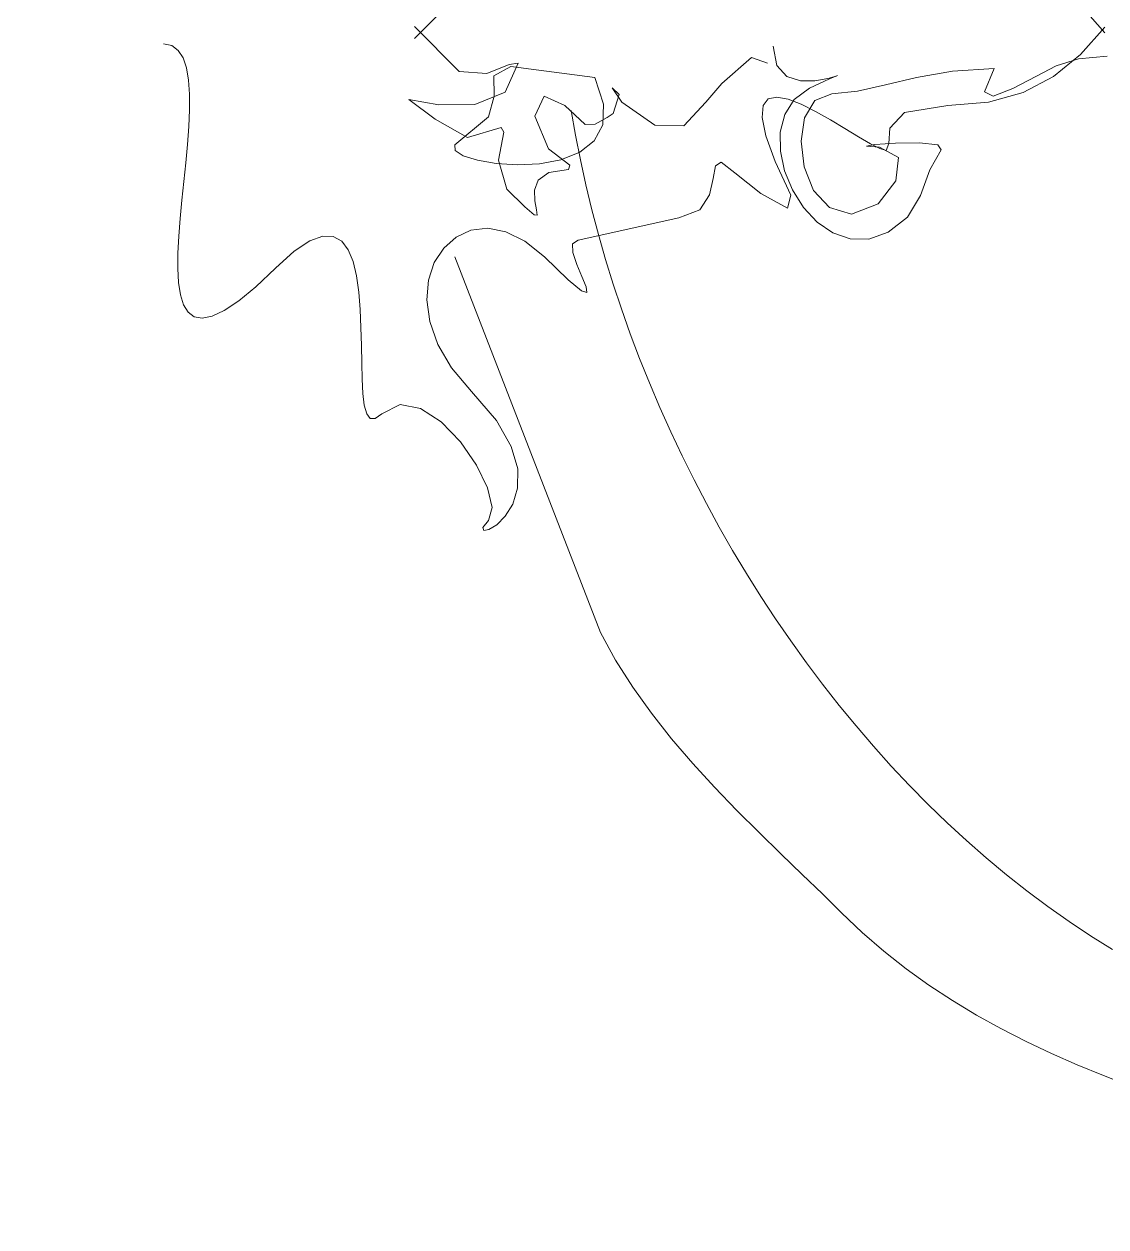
# Model space of a CAD drawing. Header units: centimetres. Extents: x -377343 to 693706, y 194584 to 813780.
# Drawn here: x 173499.21 to 173512.26, y 499962.71 to 499977.21 of the extents above; entities that cross this region are included whole.
import ezdxf

# ---------------------------------------------------------------- set-up
doc = ezdxf.new("R2010")
doc.units = ezdxf.units.CM
doc.layers.add('PIPA', color=11, linetype='Continuous')
doc.layers.add('TEXT', color=7, linetype='Continuous')

msp = doc.modelspace()

# ---------------------------------------------------------------- linework, layer by layer
at = {"layer": 'PIPA', "lineweight": 35, "extrusion": (0, 0.816497, 0.57735), "elevation": 193451.324}
msp.add_lwpolyline([(-421704.212, -325591.681), (-159560.265, -63447.734), (377343.333, -600351.331), (-158232.47, -1135927.133), (-693706.405, -600453.199), (-454216.825, -360963.619)], dxfattribs=at)
at = {"layer": 'TEXT', "color": 2, "linetype": 'Continuous', "lineweight": 13}
for p, q in [((173503.917, 499977.035), (173504.458, 499977.576)), ((173503.917, 499977.035), (173504.458, 499977.576)), ((173512.242, 499977.105), (173511.947, 499977.437)), ((173503.917, 499977.179), (173504.458, 499976.639)), ((173503.917, 499977.179), (173504.458, 499976.639)), ((173512.242, 499977.172), (173511.947, 499976.841)), ((173500.992, 499976.95), (173500.891, 499976.97)), ((173501.07, 499976.892), (173500.992, 499976.95)), ((173508.242, 499976.943), (173508.289, 499976.71)), ((173508.242, 499976.943), (173508.289, 499976.71)), ((173501.128, 499976.801), (173501.07, 499976.892)), ((173501.169, 499976.681), (173501.128, 499976.801)), ((173507.623, 499976.495), (173507.981, 499976.805)), ((173507.623, 499976.495), (173507.981, 499976.805)), ((173507.981, 499976.805), (173508.174, 499976.74)), ((173507.981, 499976.805), (173508.174, 499976.74)), ((173511.947, 499976.841), (173511.624, 499976.577)), ((173511.654, 499976.706), (173511.925, 499976.791)), ((173511.654, 499976.706), (173511.925, 499976.791)), ((173511.925, 499976.791), (173512.27, 499976.824)), ((173511.925, 499976.791), (173512.27, 499976.824)), ((173501.194, 499976.533), (173501.169, 499976.681)), ((173504.458, 499976.639), (173504.792, 499976.613)), ((173504.458, 499976.639), (173504.792, 499976.613)), ((173504.792, 499976.613), (173505.059, 499976.722)), ((173504.792, 499976.613), (173505.059, 499976.722)), ((173504.875, 499976.587), (173505.08, 499976.699)), ((173505.167, 499976.74), (173505.014, 499976.387)), ((173505.167, 499976.74), (173505.014, 499976.387)), ((173505.059, 499976.722), (173505.167, 499976.74)), ((173505.059, 499976.722), (173505.167, 499976.74)), ((173505.08, 499976.699), (173506.093, 499976.564)), ((173508.289, 499976.71), (173508.41, 499976.579)), ((173508.289, 499976.71), (173508.41, 499976.579)), ((173509.973, 499976.566), (173510.405, 499976.641)), ((173509.973, 499976.566), (173510.405, 499976.641)), ((173510.405, 499976.641), (173510.91, 499976.673)), ((173510.405, 499976.641), (173510.91, 499976.673)), ((173510.91, 499976.673), (173510.79, 499976.391)), ((173510.91, 499976.673), (173510.79, 499976.391)), ((173511.417, 499976.583), (173511.654, 499976.706)), ((173511.417, 499976.583), (173511.654, 499976.706)), ((173501.205, 499976.364), (173501.194, 499976.533)), ((173504.88, 499976.339), (173504.875, 499976.587)), ((173506.093, 499976.564), (173506.198, 499976.245)), ((173507.431, 499976.267), (173507.623, 499976.495)), ((173507.431, 499976.267), (173507.623, 499976.495)), ((173508.41, 499976.579), (173508.573, 499976.526)), ((173508.41, 499976.579), (173508.573, 499976.526)), ((173508.573, 499976.526), (173508.747, 499976.526)), ((173508.573, 499976.526), (173508.747, 499976.526)), ((173508.924, 499976.549), (173508.681, 499976.436)), ((173508.924, 499976.549), (173508.681, 499976.436)), ((173508.747, 499976.526), (173508.901, 499976.553)), ((173508.747, 499976.526), (173508.901, 499976.553)), ((173508.901, 499976.553), (173509.002, 499976.583)), ((173508.901, 499976.553), (173509.002, 499976.583)), ((173509.02, 499976.59), (173508.924, 499976.549)), ((173509.02, 499976.59), (173508.924, 499976.549)), ((173509.002, 499976.583), (173509.02, 499976.59)), ((173509.002, 499976.583), (173509.02, 499976.59)), ((173509.262, 499976.4), (173509.597, 499976.476)), ((173509.262, 499976.4), (173509.597, 499976.476)), ((173509.597, 499976.476), (173509.973, 499976.566)), ((173509.597, 499976.476), (173509.973, 499976.566)), ((173511.134, 499976.432), (173511.417, 499976.583)), ((173511.134, 499976.432), (173511.417, 499976.583)), ((173511.624, 499976.577), (173511.259, 499976.384)), ((173501.206, 499976.176), (173501.205, 499976.364)), ((173505.014, 499976.387), (173504.648, 499976.242)), ((173505.014, 499976.387), (173504.648, 499976.242)), ((173504.81, 499976.091), (173504.88, 499976.339)), ((173505.37, 499976.098), (173505.483, 499976.342)), ((173505.37, 499976.098), (173505.483, 499976.342)), ((173505.483, 499976.342), (173505.73, 499976.226)), ((173505.483, 499976.342), (173505.73, 499976.226)), ((173506.387, 499976.362), (173506.301, 499976.442)), ((173506.301, 499976.442), (173506.417, 499976.267)), ((173506.387, 499976.362), (173506.301, 499976.442)), ((173506.301, 499976.442), (173506.417, 499976.267)), ((173506.316, 499976.132), (173506.387, 499976.362)), ((173506.316, 499976.132), (173506.387, 499976.362)), ((173508.681, 499976.436), (173508.498, 499976.3)), ((173508.681, 499976.436), (173508.498, 499976.3)), ((173508.746, 499976.288), (173508.951, 499976.369)), ((173508.746, 499976.288), (173508.951, 499976.369)), ((173508.951, 499976.369), (173509.262, 499976.4)), ((173508.951, 499976.369), (173509.262, 499976.4)), ((173510.79, 499976.391), (173510.895, 499976.339)), ((173510.79, 499976.391), (173510.895, 499976.339)), ((173511.259, 499976.384), (173510.838, 499976.267)), ((173510.895, 499976.339), (173511.134, 499976.432)), ((173510.895, 499976.339), (173511.134, 499976.432)), ((173504.213, 499976.237), (173503.85, 499976.301)), ((173503.85, 499976.301), (173504.169, 499976.063)), ((173504.213, 499976.237), (173503.85, 499976.301)), ((173503.85, 499976.301), (173504.169, 499976.063)), ((173504.648, 499976.242), (173504.213, 499976.237)), ((173504.648, 499976.242), (173504.213, 499976.237)), ((173505.73, 499976.226), (173505.978, 499975.997)), ((173505.73, 499976.226), (173505.978, 499975.997)), ((173506.198, 499976.245), (173506.189, 499975.993)), ((173506.417, 499976.267), (173506.815, 499975.99)), ((173506.417, 499976.267), (173506.815, 499975.99)), ((173507.168, 499975.982), (173507.431, 499976.267)), ((173507.168, 499975.982), (173507.431, 499976.267)), ((173508.123, 499976.229), (173508.11, 499976.084)), ((173508.185, 499976.307), (173508.123, 499976.229)), ((173508.288, 499976.328), (173508.185, 499976.307)), ((173508.423, 499976.304), (173508.288, 499976.328)), ((173508.498, 499976.3), (173508.383, 499976.12)), ((173508.498, 499976.3), (173508.383, 499976.12)), ((173508.582, 499976.243), (173508.423, 499976.304)), ((173508.755, 499976.157), (173508.582, 499976.243)), ((173508.623, 499976.081), (173508.746, 499976.288)), ((173508.623, 499976.081), (173508.746, 499976.288)), ((173510.35, 499976.227), (173509.825, 499976.142)), ((173510.838, 499976.267), (173510.35, 499976.227)), ((173501.197, 499975.973), (173501.206, 499976.176)), ((173504.169, 499976.063), (173504.556, 499975.841)), ((173504.169, 499976.063), (173504.556, 499975.841)), ((173504.404, 499975.754), (173504.81, 499976.091)), ((173505.535, 499975.707), (173505.37, 499976.098)), ((173505.535, 499975.707), (173505.37, 499976.098)), ((173505.809, 499976.166), (173505.861, 499975.869)), ((173505.809, 499976.166), (173505.861, 499975.869)), ((173506.096, 499976.002), (173506.243, 499976.082)), ((173506.096, 499976.002), (173506.243, 499976.082)), ((173506.243, 499976.082), (173506.316, 499976.132)), ((173506.243, 499976.082), (173506.316, 499976.132)), ((173508.11, 499976.084), (173508.156, 499975.862)), ((173508.383, 499976.12), (173508.329, 499975.908)), ((173508.383, 499976.12), (173508.329, 499975.908)), ((173508.58, 499975.797), (173508.623, 499976.081)), ((173508.58, 499975.797), (173508.623, 499976.081)), ((173508.933, 499976.056), (173508.755, 499976.157)), ((173509.109, 499975.951), (173508.933, 499976.056)), ((173509.825, 499976.142), (173509.649, 499975.956)), ((173501.181, 499975.759), (173501.197, 499975.973)), ((173504.556, 499975.841), (173504.965, 499975.963)), ((173504.556, 499975.841), (173504.965, 499975.963)), ((173504.997, 499975.906), (173504.932, 499975.57)), ((173504.997, 499975.906), (173504.932, 499975.57)), ((173504.965, 499975.963), (173504.997, 499975.906)), ((173504.965, 499975.963), (173504.997, 499975.906)), ((173505.978, 499975.997), (173506.096, 499976.002)), ((173505.978, 499975.997), (173506.096, 499976.002)), ((173506.189, 499975.993), (173506.086, 499975.801)), ((173506.815, 499975.99), (173507.168, 499975.982)), ((173506.815, 499975.99), (173507.168, 499975.982)), ((173508.329, 499975.908), (173508.33, 499975.677)), ((173508.329, 499975.908), (173508.33, 499975.677)), ((173509.273, 499975.85), (173509.109, 499975.951)), ((173509.649, 499975.956), (173509.637, 499975.77)), ((173501.161, 499975.537), (173501.181, 499975.759)), ((173504.408, 499975.686), (173504.404, 499975.754)), ((173505.861, 499975.869), (173505.919, 499975.571)), ((173505.861, 499975.869), (173505.919, 499975.571)), ((173506.086, 499975.801), (173505.911, 499975.664)), ((173508.156, 499975.862), (173508.269, 499975.553)), ((173508.616, 499975.488), (173508.58, 499975.797)), ((173508.616, 499975.488), (173508.58, 499975.797)), ((173509.416, 499975.766), (173509.273, 499975.85)), ((173509.47, 499975.756), (173509.369, 499975.736)), ((173509.47, 499975.756), (173509.369, 499975.736)), ((173509.531, 499975.708), (173509.416, 499975.766)), ((173509.72, 499975.773), (173509.47, 499975.756)), ((173509.72, 499975.773), (173509.47, 499975.756)), ((173509.637, 499975.77), (173509.607, 499975.686)), ((173510.008, 499975.777), (173509.72, 499975.773)), ((173510.008, 499975.777), (173509.72, 499975.773)), ((173510.227, 499975.754), (173510.008, 499975.777)), ((173510.227, 499975.754), (173510.008, 499975.777)), ((173510.268, 499975.693), (173510.227, 499975.754)), ((173510.268, 499975.693), (173510.227, 499975.754)), ((173504.506, 499975.621), (173504.408, 499975.686)), ((173504.678, 499975.567), (173504.506, 499975.621)), ((173505.79, 499975.51), (173505.535, 499975.707)), ((173505.79, 499975.51), (173505.535, 499975.707)), ((173505.911, 499975.664), (173505.684, 499975.574)), ((173508.33, 499975.677), (173508.381, 499975.44)), ((173508.33, 499975.677), (173508.381, 499975.44)), ((173509.369, 499975.736), (173509.525, 499975.727)), ((173509.369, 499975.736), (173509.525, 499975.727)), ((173509.525, 499975.727), (173509.753, 499975.6)), ((173509.525, 499975.727), (173509.753, 499975.6)), ((173509.607, 499975.686), (173509.531, 499975.708)), ((173510.133, 499975.453), (173510.268, 499975.693)), ((173510.133, 499975.453), (173510.268, 499975.693)), ((173501.138, 499975.312), (173501.161, 499975.537)), ((173504.902, 499975.528), (173504.678, 499975.567)), ((173505.159, 499975.513), (173504.902, 499975.528)), ((173504.932, 499975.57), (173505.032, 499975.22)), ((173504.932, 499975.57), (173505.032, 499975.22)), ((173505.426, 499975.526), (173505.159, 499975.513)), ((173505.684, 499975.574), (173505.426, 499975.526)), ((173505.775, 499975.457), (173505.79, 499975.51)), ((173505.775, 499975.457), (173505.79, 499975.51)), ((173505.919, 499975.571), (173505.985, 499975.272)), ((173505.919, 499975.571), (173505.985, 499975.272)), ((173507.547, 499975.501), (173507.521, 499975.348)), ((173507.615, 499975.545), (173507.547, 499975.501)), ((173507.782, 499975.416), (173507.615, 499975.545)), ((173508.269, 499975.553), (173508.458, 499975.146)), ((173508.73, 499975.204), (173508.616, 499975.488)), ((173508.73, 499975.204), (173508.616, 499975.488)), ((173509.753, 499975.6), (173509.724, 499975.321)), ((173509.753, 499975.6), (173509.724, 499975.321)), ((173505.365, 499975.208), (173505.411, 499975.329)), ((173505.365, 499975.208), (173505.411, 499975.329)), ((173505.411, 499975.329), (173505.538, 499975.421)), ((173505.411, 499975.329), (173505.538, 499975.421)), ((173505.538, 499975.421), (173505.775, 499975.457)), ((173505.538, 499975.421), (173505.775, 499975.457)), ((173507.521, 499975.348), (173507.477, 499975.151)), ((173508.093, 499975.166), (173507.782, 499975.416)), ((173508.381, 499975.44), (173508.475, 499975.21)), ((173508.381, 499975.44), (173508.475, 499975.21)), ((173509.724, 499975.321), (173509.511, 499975.043)), ((173509.724, 499975.321), (173509.511, 499975.043)), ((173510.021, 499975.145), (173510.133, 499975.453)), ((173510.021, 499975.145), (173510.133, 499975.453)), ((173501.115, 499975.086), (173501.138, 499975.312)), ((173505.032, 499975.22), (173505.25, 499975.006)), ((173505.032, 499975.22), (173505.25, 499975.006)), ((173505.368, 499975.08), (173505.365, 499975.208)), ((173505.368, 499975.08), (173505.365, 499975.208)), ((173505.985, 499975.272), (173506.057, 499974.972)), ((173505.985, 499975.272), (173506.057, 499974.972)), ((173508.475, 499975.21), (173508.608, 499975)), ((173508.475, 499975.21), (173508.608, 499975)), ((173508.921, 499974.997), (173508.73, 499975.204)), ((173508.921, 499974.997), (173508.73, 499975.204)), ((173501.094, 499974.865), (173501.115, 499975.086)), ((173505.389, 499974.971), (173505.368, 499975.08)), ((173505.389, 499974.971), (173505.368, 499975.08)), ((173507.477, 499975.151), (173507.358, 499974.972)), ((173508.418, 499974.99), (173508.093, 499975.166)), ((173508.458, 499975.146), (173508.418, 499974.99)), ((173509.511, 499975.043), (173509.187, 499974.916)), ((173509.511, 499975.043), (173509.187, 499974.916)), ((173509.863, 499974.882), (173510.021, 499975.145)), ((173509.863, 499974.882), (173510.021, 499975.145)), ((173505.25, 499975.006), (173505.362, 499974.909)), ((173505.25, 499975.006), (173505.362, 499974.909)), ((173505.362, 499974.909), (173505.398, 499974.906)), ((173505.362, 499974.909), (173505.398, 499974.906)), ((173505.398, 499974.906), (173505.389, 499974.971)), ((173505.398, 499974.906), (173505.389, 499974.971)), ((173506.057, 499974.972), (173506.137, 499974.673)), ((173506.057, 499974.972), (173506.137, 499974.673)), ((173507.358, 499974.972), (173507.107, 499974.875)), ((173508.608, 499975), (173508.772, 499974.823)), ((173508.608, 499975), (173508.772, 499974.823)), ((173509.187, 499974.916), (173508.921, 499974.997)), ((173509.187, 499974.916), (173508.921, 499974.997)), ((173509.628, 499974.701), (173509.863, 499974.882)), ((173509.628, 499974.701), (173509.863, 499974.882)), ((173501.077, 499974.651), (173501.094, 499974.865)), ((173504.802, 499974.748), (173504.599, 499974.724)), ((173505.021, 499974.707), (173504.802, 499974.748)), ((173507.107, 499974.875), (173505.891, 499974.605)), ((173508.772, 499974.823), (173508.962, 499974.692)), ((173508.772, 499974.823), (173508.962, 499974.692)), ((173501.067, 499974.449), (173501.077, 499974.651)), ((173502.656, 499974.596), (173502.467, 499974.47)), ((173502.812, 499974.653), (173502.656, 499974.596)), ((173502.94, 499974.649), (173502.812, 499974.653)), ((173503.041, 499974.591), (173502.94, 499974.649)), ((173503.12, 499974.488), (173503.041, 499974.591)), ((173504.42, 499974.642), (173504.271, 499974.51)), ((173504.599, 499974.724), (173504.42, 499974.642)), ((173505.251, 499974.594), (173505.021, 499974.707)), ((173505.485, 499974.402), (173505.251, 499974.594)), ((173505.891, 499974.605), (173505.823, 499974.562)), ((173506.137, 499974.673), (173506.223, 499974.373)), ((173506.137, 499974.673), (173506.223, 499974.373)), ((173508.962, 499974.692), (173509.172, 499974.619)), ((173508.962, 499974.692), (173509.172, 499974.619)), ((173509.172, 499974.619), (173509.396, 499974.618)), ((173509.172, 499974.619), (173509.396, 499974.618)), ((173509.396, 499974.618), (173509.628, 499974.701)), ((173509.396, 499974.618), (173509.628, 499974.701)), ((173501.065, 499974.261), (173501.067, 499974.449)), ((173502.467, 499974.47), (173502.242, 499974.267)), ((173503.178, 499974.346), (173503.12, 499974.488)), ((173504.271, 499974.51), (173504.158, 499974.335)), ((173505.823, 499974.562), (173505.828, 499974.455)), ((173505.828, 499974.455), (173505.876, 499974.312)), ((173503.219, 499974.174), (173503.178, 499974.346)), ((173504.158, 499974.335), (173504.088, 499974.124)), ((173506.161, 499969.876), (173504.404, 499974.402)), ((173505.773, 499974.125), (173505.485, 499974.402)), ((173505.876, 499974.312), (173505.938, 499974.165)), ((173506.223, 499974.373), (173506.316, 499974.073)), ((173506.223, 499974.373), (173506.316, 499974.073)), ((173501.074, 499974.093), (173501.065, 499974.261)), ((173502.242, 499974.267), (173502.004, 499974.041)), ((173503.247, 499973.979), (173503.219, 499974.174)), ((173505.938, 499974.165), (173505.988, 499974.042)), ((173501.096, 499973.947), (173501.074, 499974.093)), ((173502.004, 499974.041), (173501.799, 499973.872)), ((173504.088, 499974.124), (173504.068, 499973.884)), ((173505.933, 499973.992), (173505.773, 499974.125)), ((173505.988, 499974.042), (173505.996, 499973.974)), ((173506.316, 499974.073), (173506.415, 499973.775)), ((173506.316, 499974.073), (173506.415, 499973.775)), ((173501.133, 499973.827), (173501.096, 499973.947)), ((173501.799, 499973.872), (173501.624, 499973.755)), ((173503.264, 499973.769), (173503.247, 499973.979)), ((173504.068, 499973.884), (173504.103, 499973.623)), ((173505.996, 499973.974), (173505.933, 499973.992)), ((173501.188, 499973.738), (173501.133, 499973.827)), ((173501.262, 499973.682), (173501.188, 499973.738)), ((173501.624, 499973.755), (173501.478, 499973.687)), ((173503.273, 499973.551), (173503.264, 499973.769)), ((173506.415, 499973.775), (173506.521, 499973.476)), ((173506.415, 499973.775), (173506.521, 499973.476)), ((173501.358, 499973.664), (173501.262, 499973.682)), ((173501.478, 499973.687), (173501.358, 499973.664)), ((173504.103, 499973.623), (173504.2, 499973.347)), ((173503.278, 499973.333), (173503.273, 499973.551)), ((173506.521, 499973.476), (173506.633, 499973.179)), ((173506.521, 499973.476), (173506.633, 499973.179)), ((173503.282, 499973.123), (173503.278, 499973.333)), ((173504.2, 499973.347), (173504.366, 499973.064)), ((173506.633, 499973.179), (173506.752, 499972.883)), ((173506.633, 499973.179), (173506.752, 499972.883)), ((173503.287, 499972.928), (173503.282, 499973.123)), ((173504.366, 499973.064), (173504.607, 499972.781)), ((173503.297, 499972.757), (173503.287, 499972.928)), ((173506.752, 499972.883), (173506.877, 499972.588)), ((173506.752, 499972.883), (173506.877, 499972.588)), ((173503.314, 499972.615), (173503.297, 499972.757)), ((173504.607, 499972.781), (173504.907, 499972.431)), ((173503.343, 499972.513), (173503.314, 499972.615)), ((173503.747, 499972.622), (173503.526, 499972.511)), ((173503.992, 499972.576), (173503.747, 499972.622)), ((173504.241, 499972.413), (173503.992, 499972.576)), ((173506.877, 499972.588), (173507.008, 499972.295)), ((173506.877, 499972.588), (173507.008, 499972.295)), ((173503.386, 499972.456), (173503.343, 499972.513)), ((173503.446, 499972.453), (173503.386, 499972.456)), ((173503.526, 499972.511), (173503.446, 499972.453)), ((173504.907, 499972.431), (173505.085, 499972.119)), ((173504.472, 499972.173), (173504.241, 499972.413)), ((173507.008, 499972.295), (173507.146, 499972.004)), ((173507.008, 499972.295), (173507.146, 499972.004)), ((173504.665, 499971.894), (173504.472, 499972.173)), ((173505.085, 499972.119), (173505.163, 499971.847)), ((173507.146, 499972.004), (173507.289, 499971.715)), ((173507.146, 499972.004), (173507.289, 499971.715)), ((173504.799, 499971.617), (173504.665, 499971.894)), ((173505.163, 499971.847), (173505.162, 499971.615)), ((173507.289, 499971.715), (173507.439, 499971.429)), ((173507.289, 499971.715), (173507.439, 499971.429)), ((173504.854, 499971.382), (173504.799, 499971.617)), ((173505.162, 499971.615), (173505.106, 499971.424)), ((173505.106, 499971.424), (173505.014, 499971.277)), ((173507.439, 499971.429), (173507.594, 499971.145)), ((173507.439, 499971.429), (173507.594, 499971.145)), ((173504.81, 499971.227), (173504.854, 499971.382)), ((173505.014, 499971.277), (173504.911, 499971.174)), ((173504.744, 499971.141), (173504.81, 499971.227)), ((173504.753, 499971.105), (173504.744, 499971.141)), ((173504.816, 499971.116), (173504.753, 499971.105)), ((173504.911, 499971.174), (173504.816, 499971.116)), ((173507.594, 499971.145), (173507.755, 499970.864)), ((173507.594, 499971.145), (173507.755, 499970.864)), ((173507.755, 499970.864), (173507.922, 499970.586)), ((173507.755, 499970.864), (173507.922, 499970.586)), ((173507.922, 499970.586), (173508.094, 499970.311)), ((173507.922, 499970.586), (173508.094, 499970.311)), ((173508.094, 499970.311), (173508.272, 499970.04)), ((173508.094, 499970.311), (173508.272, 499970.04)), ((173508.272, 499970.04), (173508.456, 499969.773)), ((173508.272, 499970.04), (173508.456, 499969.773)), ((173506.343, 499969.542), (173506.161, 499969.876)), ((173508.456, 499969.773), (173508.644, 499969.51)), ((173508.456, 499969.773), (173508.644, 499969.51)), ((173506.55, 499969.217), (173506.343, 499969.542)), ((173508.644, 499969.51), (173508.839, 499969.252)), ((173508.644, 499969.51), (173508.839, 499969.252)), ((173508.839, 499969.252), (173509.038, 499968.997)), ((173508.839, 499969.252), (173509.038, 499968.997)), ((173506.776, 499968.901), (173506.55, 499969.217)), ((173509.038, 499968.997), (173509.243, 499968.748)), ((173509.038, 499968.997), (173509.243, 499968.748)), ((173507.019, 499968.594), (173506.776, 499968.901)), ((173509.243, 499968.748), (173509.452, 499968.504)), ((173509.243, 499968.748), (173509.452, 499968.504)), ((173507.274, 499968.297), (173507.019, 499968.594)), ((173509.452, 499968.504), (173509.667, 499968.265)), ((173509.452, 499968.504), (173509.667, 499968.265)), ((173507.537, 499968.009), (173507.274, 499968.297)), ((173509.667, 499968.265), (173509.887, 499968.031)), ((173509.667, 499968.265), (173509.887, 499968.031)), ((173507.805, 499967.731), (173507.537, 499968.009)), ((173509.887, 499968.031), (173510.111, 499967.803)), ((173509.887, 499968.031), (173510.111, 499967.803)), ((173510.111, 499967.803), (173510.34, 499967.581)), ((173510.111, 499967.803), (173510.34, 499967.581)), ((173508.073, 499967.463), (173507.805, 499967.731)), ((173510.34, 499967.581), (173510.574, 499967.366)), ((173510.34, 499967.581), (173510.574, 499967.366)), ((173508.337, 499967.206), (173508.073, 499967.463)), ((173510.574, 499967.366), (173510.812, 499967.157)), ((173510.574, 499967.366), (173510.812, 499967.157)), ((173508.593, 499966.959), (173508.337, 499967.206)), ((173510.812, 499967.157), (173511.055, 499966.954)), ((173510.812, 499967.157), (173511.055, 499966.954)), ((173508.837, 499966.723), (173508.593, 499966.959)), ((173511.055, 499966.954), (173511.303, 499966.759)), ((173511.055, 499966.954), (173511.303, 499966.759)), ((173511.303, 499966.759), (173511.555, 499966.571)), ((173511.303, 499966.759), (173511.555, 499966.571)), ((173509.066, 499966.497), (173508.837, 499966.723)), ((173509.317, 499966.258), (173509.066, 499966.497)), ((173511.555, 499966.571), (173511.811, 499966.39)), ((173511.555, 499966.571), (173511.811, 499966.39)), ((173511.811, 499966.39), (173512.071, 499966.217)), ((173511.811, 499966.39), (173512.071, 499966.217)), ((173509.577, 499966.033), (173509.317, 499966.258)), ((173512.071, 499966.217), (173512.335, 499966.052)), ((173512.071, 499966.217), (173512.335, 499966.052)), ((173509.845, 499965.822), (173509.577, 499966.033)), ((173510.121, 499965.624), (173509.845, 499965.822)), ((173510.404, 499965.439), (173510.121, 499965.624)), ((173510.694, 499965.264), (173510.404, 499965.439)), ((173510.99, 499965.1), (173510.694, 499965.264)), ((173511.292, 499964.946), (173510.99, 499965.1)), ((173511.599, 499964.8), (173511.292, 499964.946)), ((173511.91, 499964.663), (173511.599, 499964.8)), ((173512.226, 499964.533), (173511.91, 499964.663)), ((173512.545, 499964.41), (173512.226, 499964.533))]:
    msp.add_line(p, q, dxfattribs=at)

doc.saveas('drawing.dxf')
